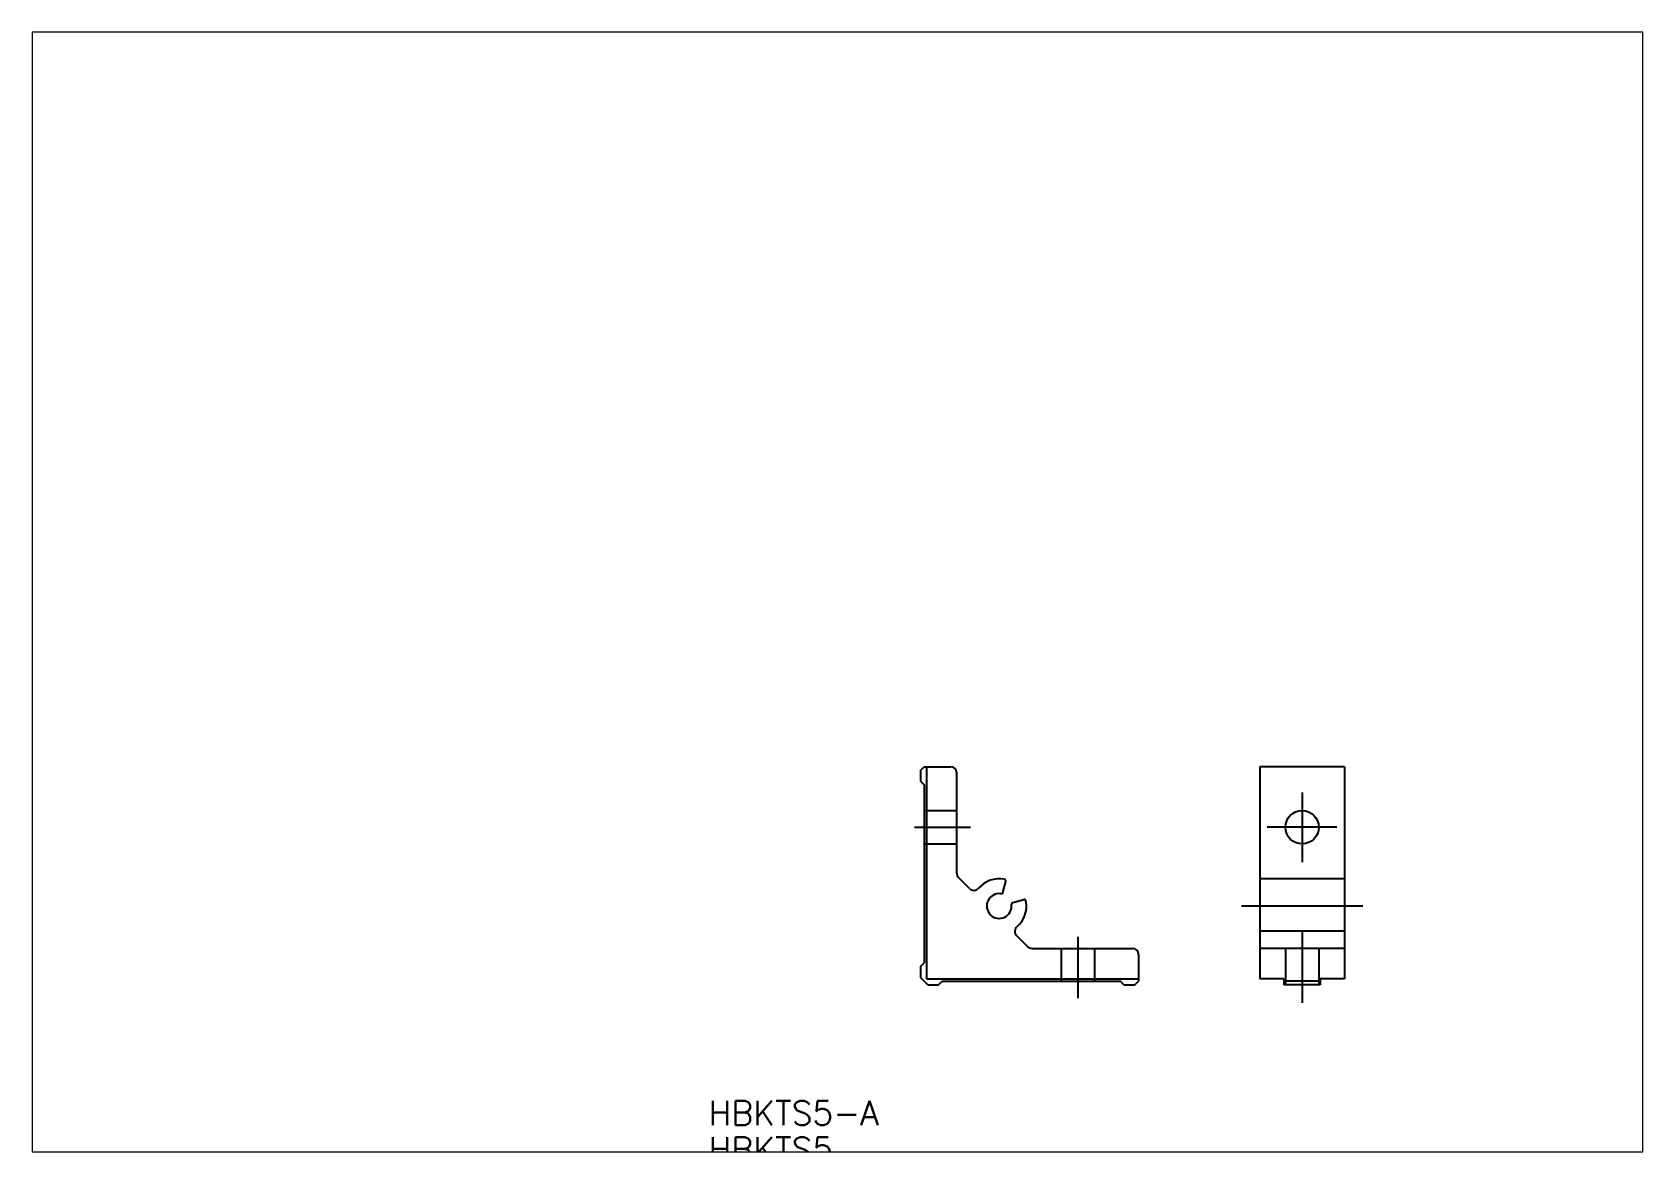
# Paper-space layout 'レイアウト1' of a CAD drawing. Extents: x 0 to 11.2, y 0 to 7.8.
# The model-space entities are those that its viewports show. They can reach past a viewport. Long polylines and large blocks are cut down to what shows.
import ezdxf

# ---------------------------------------------------------------- set-up
doc = ezdxf.new("R2010")
doc.units = 0
doc.header["$LTSCALE"] = 5
doc.header["$MEASUREMENT"] = 0
doc.linetypes.add('CENTER', pattern=[2, 1.25, -0.25, 0.25, -0.25])
doc.linetypes.add('DASHED', pattern=[0.75, 0.5, -0.25])
doc.layers.get('0').update_dxf_attribs({"linetype": 'CONTINUOUS'})
doc.layers.add('CENTER', color=1, linetype='CENTER')
doc.styles.get("Standard").update_dxf_attribs({"font": 'txt.shx', "bigfont": 'extfont2.shx'})

msp = doc.modelspace()

# ---------------------------------------------------------------- linework, layer by layer
at = {"color": 7, "linetype": 'Continuous'}
for p, q in [((-339.49, 210.92), (-338.89, 211.52)), ((-339.49, 210.92), (-339.49, 209.12)), ((-338.89, 211.52), (-334.49, 211.52)), ((-338.49, 211.52), (-338.49, 176.52)), ((-333.49, 193.93), (-333.49, 210.52)), ((-339.49, 209.12), (-338.89, 208.52)), ((-338.89, 208.52), (-338.89, 179.12)), ((-331.37, 191.4), (-333.2, 193.23)), ((-325.89, 190.77), (-325.4, 192.57)), ((-324.24, 189.12), (-322.44, 189.6)), ((-322.07, 189.39), (-322.06, 189.33)), ((-323.61, 183.64), (-321.78, 181.81)), ((-321.07, 181.52), (-304.49, 181.52)), ((-339.49, 178.52), (-338.89, 179.12)), ((-339.49, 178.52), (-339.49, 176.72)), ((-303.49, 180.52), (-303.49, 176.12)), ((-338.29, 175.52), (-339.49, 176.72)), ((-338.49, 176.52), (-303.49, 176.52)), ((-338.29, 175.52), (-336.49, 175.52)), ((-336.49, 175.52), (-335.89, 176.12)), ((-335.89, 176.12), (-306.49, 176.12)), ((-305.89, 175.52), (-306.49, 176.12)), ((-305.89, 175.52), (-304.09, 175.52)), ((-304.09, 175.52), (-303.49, 176.12))]:
    msp.add_line(p, q, dxfattribs=at)
at = {"color": 7}
for p, q in [((-269.49, 211.52), (-283.49, 211.52)), ((-283.49, 211.52), (-283.49, 176.52)), ((-269.49, 211.52), (-269.49, 176.52)), ((-269.49, 193.02), (-283.49, 193.02)), ((-269.49, 184.35), (-283.49, 184.35)), ((-269.49, 181.52), (-283.49, 181.52)), ((-279.49, 176.52), (-283.49, 176.52)), ((-279.49, 176.52), (-279.49, 175.52)), ((-273.49, 176.12), (-279.49, 176.12)), ((-273.49, 175.52), (-279.49, 175.52)), ((-269.49, 176.52), (-273.49, 176.52)), ((-273.49, 176.52), (-273.49, 175.52))]:
    msp.add_line(p, q, dxfattribs=at)
at = {"color": 3, "linetype": 'DASHED'}
for p, q in [((-338.89, 204.27), (-333.49, 204.27)), ((-338.89, 198.77), (-333.49, 198.77)), ((-316.24, 181.52), (-316.24, 176.12)), ((-310.74, 181.52), (-310.74, 176.12)), ((-279.24, 181.52), (-279.24, 175.52)), ((-273.74, 181.52), (-273.74, 175.52))]:
    msp.add_line(p, q, dxfattribs=at)
at = {"color": 7}
msp.add_circle((-276.49, 201.52), 2.75, dxfattribs=at)
at = {"color": 7, "linetype": 'Continuous'}
for centre, radius, start, end in [((-334.49, 210.52), 1, 360, 90), ((-332.49, 193.93), 1, 180, 225), ((-330.66, 192.11), 1, 225, 319.3191), ((-326.49, 188.52), 4.5, 79.096, 139.3191), ((-325.69, 192.64), 0.3, 344.9999, 79.0958), ((-326.49, 188.52), 2.05, 82.3339, 7.6656), ((-326.18, 190.85), 0.3, 262.3339, 345.0001), ((-324.16, 188.83), 0.3, 104.9999, 187.6657), ((-326.49, 188.52), 4.5, 310.6809, 10.4263), ((-322.36, 189.31), 0.3, 14.274, 105.0001), ((-322.9, 184.35), 1, 130.6808, 225), ((-321.07, 182.52), 1, 225, 270), ((-304.49, 180.52), 1, 360, 90)]:
    msp.add_arc(centre, radius, start, end, dxfattribs=at)
at = {"layer": 'CENTER', "color": 1, "linetype": 'CENTER'}
for p, q in [((-276.49, 207.27), (-276.49, 195.77)), ((-340.47, 201.52), (-331.24, 201.52)), ((-270.74, 201.52), (-282.24, 201.52)), ((-266.49, 188.52), (-286.49, 188.52)), ((-276.49, 184.52), (-276.49, 172.52)), ((-313.49, 183.43), (-313.49, 173.32))]:
    msp.add_line(p, q, dxfattribs=at)

# ---------------------------------------------------------------- texts
at = {"color": 7, "linetype": 'Continuous'}
for s, p in [('HBKTS5-A', (-374.45, 152.35)), ('HBKTS5', (-374.45, 146.35))]:
    msp.add_text(s, height=4, dxfattribs=at).set_placement(p)

psp = doc.layouts.new('レイアウト1')

# ---------------------------------------------------------------- viewports
at = {"layer": '0', "view_target_point": (-351.051, 235.118)}
psp.add_viewport(center=(5.614, 3.902), size=(11.224, 7.80459), view_center_point=(-2.118, 5.247), view_height=184.84791, dxfattribs=at)

doc.saveas('drawing.dxf')
